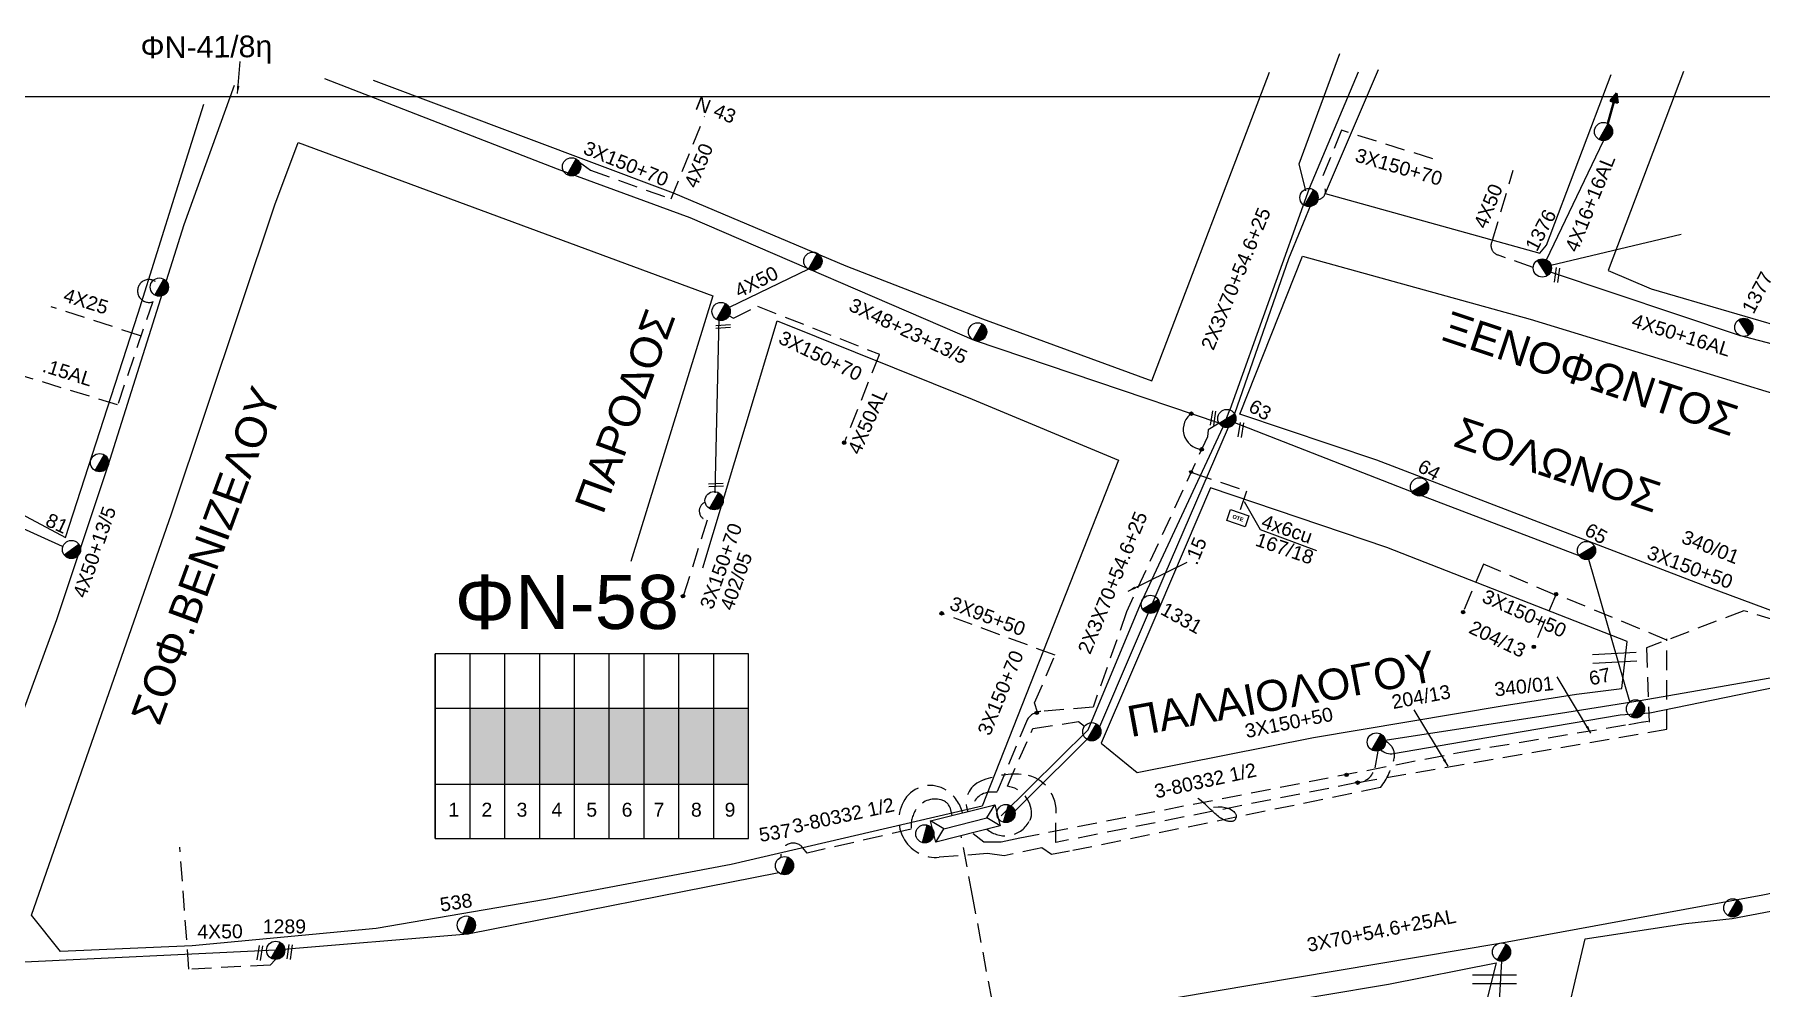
# Model space of a CAD drawing. Header units: millimetres. Extents: x 898 to 5598, y 789 to 3443.
# Drawn here: x 2600.3 to 2823.5, y 1683.8 to 1807 of the extents above; entities that cross this region are included whole.
import ezdxf
from ezdxf.enums import TextEntityAlignment as Align

# ---------------------------------------------------------------- set-up
doc = ezdxf.new("R2010")
doc.units = ezdxf.units.MM
doc.linetypes.add('DASHED', pattern=[19.05, 12.7, -6.35])
for name, color, linetype in [('Pillar OTE', 7, 'Continuous'), ('Άγνωστα', 7, 'Continuous'), ('Ασφαλειοκιβώτια Χ.Τ 9 αναχωρήσεων', 7, 'Continuous'), ('Γυμνά εναέρια ΧΤ και ΦΟΠ (3Φ)   4x50+16AL', 7, 'Continuous'), ('Εναέρια παροχή ΧΤ 4x16', 7, 'SYN_LINE'), ('Επίτονοι', 7, 'Continuous'), ('Επιγραφές - Σχήματα', 7, 'Continuous'), ('Καλώδια ΧΤ   15AL', 7, 'DASHED'), ('Καλώδια ΧΤ   3x150+50CU', 7, 'DASHED'), ('Καλώδια ΧΤ   3x150+70AL', 7, 'DASHED'), ('Καλώδια ΧΤ   3x150AL+50CU', 7, 'DASHED'), ('Καλώδια ΧΤ   3x150AL+50XLPE', 7, 'DASHED'), ('Μηχανική τομή', 7, 'Continuous'), ('Στύλος ΦΜ', 7, 'Continuous'), ('Στύλος ΦΜ @ 1', 7, 'Continuous'), ('Συνδέσεις', 7, 'Continuous'), ('Συνεστραμμένα ΧΤ   3x70+54.6+25 AL', 7, 'SYN_LINE'), ('Τομή', 7, 'Continuous'), ('Υποσταθμός εναέριος 2 στύλων', 7, 'Continuous'), ('Υποσταθμός πόλεως', 7, 'Continuous'), ('Υπόβαθρο ΔΕΗ', 7, 'Continuous'), ('Υπόγεια καλώδια Παροχών ΧΤ   4x25', 7, 'DASHED'), ('Υπόγεια καλώδια Παροχών ΧΤ   4x50AL', 7, 'DASHED'), ('Υπόγεια καλώδια Παροχών ΧΤ   4x6', 7, 'DASHED')]:
    doc.layers.add(name, color=color, linetype=linetype)
doc.styles.add('arial', font='arial.ttf')
doc.styles.get("Standard").update_dxf_attribs({"font": 'arial.ttf'})
doc.linetypes.add('SYN_LINE', pattern='A,0.5,-0.0001,["/\\/\\/\\/",Standard,S=0.1,R=0,X=0,Y=-0.05],-0.25', length=0.7501)
doc.dimstyles.new('ISO-25', dxfattribs={"dimtxt": 2.5, "dimasz": 2.5, "dimexe": 1.25, "dimexo": 0.625, "dimtad": 1, "dimtxsty": 'Standard', "dimcen": 2.5, "dimadec": 0, "dimazin": 0, "dimtfac": 1, "dimtmove": 0, "dimatfit": 3, "dimfxl": 1, "dimarcsym": 0})

# ---------------------------------------------------------------- blocks, each defined once
blk = doc.blocks.new('ΥΠΑΡΧΩΝ ΤΣΙΜΕΝΤΕΝΙΟΣ ΣΤΥΛΟΣ')
at = {"layer": 'Στύλος ΦΜ'}
blk.add_hatch(color=7, dxfattribs=at).paths.add_polyline_path([(-1.29, -2.28, 0.574793), (2.62, 0, 0.268822), (1.3, 2.27)])
at = {"layer": 'Στύλος ΦΜ', "color": 7}
blk.add_line((-1.29, -2.28), (1.3, 2.27), dxfattribs=at)
blk.add_circle((0, 0), 2.62, dxfattribs=at)
at = {"layer": 'Στύλος ΦΜ', "flags": 4}
for tag, p in [('ΑΡΙΘΜΟΣ', (-4.68, 8.05)), ('ΤΥΠΟΣ', (-4.91, 3.03))]:
    blk.add_attdef(tag, p, '', height=4, dxfattribs=at)
blk = doc.blocks.new('ΥΠΟΣΤΑΘΜΟΣ ΕΝΑΕΡΙΟΣ ΕΠΙ 2 ΣΤΥΛΩΝ')
at = {"layer": 'Υποσταθμός εναέριος 2 στύλων', "linetype": 'Continuous'}
for points in [[(-11.97, -2.11, 0.574793), (-8.45, -0.07, 0.268822), (-9.64, 1.98)], [(9.68, -2.15, 0.574793), (13.19, -0.1, 0.268822), (12.01, 1.95)]]:
    blk.add_hatch(color=256, dxfattribs=at).paths.add_polyline_path(points)
for p, q in [((-11.97, -2.11), (-9.64, 1.98)), ((9.68, -2.15), (12.01, 1.95))]:
    blk.add_line(p, q, dxfattribs=at)
for centre in [(-10.81, -0.07), (10.84, -0.1)]:
    blk.add_circle(centre, 2.36, dxfattribs=at)
at = {"layer": 'Υποσταθμός πόλεως', "linetype": 'Continuous', "ltscale": 40}
blk.add_lwpolyline([(-8.57, 2.82), (8.57, 2.82), (8.57, -2.82), (-8.57, -2.82)], close=True, dxfattribs=at)
for points in [[(-5.75, 0), (-8.57, 2.82)], [(-8.57, -2.82), (-5.75, 0)], [(-5.75, 0), (5.75, 0)], [(5.75, 0), (8.57, 2.82)], [(8.57, -2.82), (5.75, 0)]]:
    blk.add_lwpolyline(points, dxfattribs=at)
at = {"layer": 'Υποσταθμός εναέριος 2 στύλων', "ltscale": 40, "flags": 1}
for tag, p in [('ΜΕΤΑΣΧΗΜΑΤΙΣΜΟΣ', (14.09, 2.51)), ('ΙΣΧΥΣ', (14.07, -0.28)), ('ΑΡΙΘΜΟΣ', (14.19, -3))]:
    blk.add_attdef(tag, p, '', height=1.8, dxfattribs=at)
blk = doc.blocks.new('ΑΣΦΑΛΕΙΟΚΙΒΩΤΙΟ ΥΠΟΣΤΑΘΜΟΥ 9 ΑΝΑΧΩΡΗΣΕΩΝ')
at = {"layer": 'Ασφαλειοκιβώτια Χ.Τ 9 αναχωρήσεων', "ltscale": 40}
for p, q in [((-23.8, 40.36), (24.02, 40.36)), ((-9.72, 40.36), (-9.72, -40.64)), ((9.94, 40.36), (9.94, -40.64)), ((-23.8, 31.36), (24.02, 31.36)), ((-23.8, 22.36), (24.02, 22.36)), ((-23.8, 13.36), (24.02, 13.36)), ((-23.8, 4.36), (24.02, 4.36)), ((-23.8, -4.64), (24.02, -4.64)), ((-23.8, -13.64), (24.02, -13.64)), ((-23.8, -22.64), (24.02, -22.64)), ((-23.8, -31.64), (24.02, -31.64))]:
    blk.add_line(p, q, dxfattribs=at)
at = {"layer": 'Ασφαλειοκιβώτια Χ.Τ 9 αναχωρήσεων'}
blk.add_lwpolyline([(-23.8, -40.64), (24.02, -40.64), (24.02, 40.36), (-23.8, 40.36)], close=True, dxfattribs=at)
for s, p in [('1', (-18.13, 36.98)), ('2', (-18.13, 28.42)), ('3', (-18.13, 19.34)), ('4', (-18.13, 10.32)), ('5', (-18.13, 1.31)), ('6', (-18.13, -7.83)), ('7', (-18.13, -16.07)), ('8', (-18.13, -25.75)), ('9', (-18.13, -34.45))]:
    blk.add_text(s, height=3.6, rotation=270, dxfattribs=at).set_placement(p)
at = {"layer": 'Ασφαλειοκιβώτια Χ.Τ 9 αναχωρήσεων', "ltscale": 40}
for tag, height, p in [('ΟΝΟΜΑ', 5, (-0.16, 44.31)), ('ΚΕΙΜΕΝΟ 1', 2, (17.06, 35.59)), ('ΚΕΙΜΕΝΟ 2', 2, (17.06, 26.88)), ('ΚΕΙΜΕΝΟ 3', 2, (17.06, 17.69)), ('ΚΕΙΜΕΝΟ 4', 2, (17.06, 8.71)), ('ΚΕΙΜΕΝΟ 5', 2, (17.06, -0.13)), ('ΚΕΙΜΕΝΟ 6', 2, (17.06, -9.05)), ('ΚΕΙΜΕΝΟ 7', 2, (17.06, -18.13)), ('ΚΕΙΜΕΝΟ 8', 2, (17.06, -26.85)), ('ΚΕΙΜΕΝΟ 9', 2, (17.06, -35.99)), ('ΣΧ', 2, (-0.1, -42.64))]:
    blk.add_attdef(tag, text='', height=height, dxfattribs=at).set_placement(p, align=Align.MIDDLE_CENTER)
blk = doc.blocks.new('ΤΟΜΗ')
at = {"layer": 'Τομή', "ltscale": 40}
for p, q in [((-5.68, 0), (5.68, 0)), ((5.68, -2.33), (-5.68, -2.33))]:
    blk.add_line(p, q, dxfattribs=at)
blk = doc.blocks.new('ΜΗΧΑΝΙΚΗ ΤΟΜΗ')
at = {"layer": 'Μηχανική τομή', "ltscale": 40}
for p, q in [((-1.89, 0.78), (1.89, 0.78)), ((1.89, 0), (-1.89, 0))]:
    blk.add_line(p, q, dxfattribs=at)
blk = doc.blocks.new('ΕΠΙΤΟΝΟΣ')
at = {"layer": 'Επίτονοι', "lineweight": 40, "ltscale": 40}
blk.add_hatch(color=256, dxfattribs=at).paths.add_polyline_path([(-1.13, 6.47), (0, 9.1), (1.13, 6.47)])
for p, q in [((-1.13, 6.47), (0, 9.1)), ((1.13, 6.47), (-1.13, 6.47)), ((-1.13, 6.47), (0, 6.47)), ((0, 9.1), (1.13, 6.47)), ((0, 6.47), (0, 0))]:
    blk.add_line(p, q, dxfattribs=at)
blk = doc.blocks.new('_ΣΥΝΔΕΣΗ')
at = {"layer": 'Συνδέσεις', "linetype": 'SYN_LINE', "ltscale": 40}
blk.add_hatch(color=256, dxfattribs=at).paths.add_polyline_path([(0.5, -0.01, 1), (-0.5, -0.01, 1)])
at = {"layer": 'Συνδέσεις'}
blk.add_circle((0, -0.01), 0.5, dxfattribs=at)
blk = doc.blocks.new('TSONTA XT1')
at = {"ltscale": 40}
h = blk.add_hatch(color=256, dxfattribs=at)
h.dxf.hatch_style = 1
h.paths.add_polyline_path([(596, 2487.7), (597.1, 2488.8), (596, 2489.9), (594.9, 2488.8)])
blk.add_lwpolyline([(594.9, 2488.8), (596, 2489.9), (597.1, 2488.8), (596, 2487.7)], close=True, dxfattribs=at)
blk = doc.blocks.new('PILLAR ΟΤΕ')
at = {"layer": 'Pillar OTE', "ltscale": 40}
blk.add_lwpolyline([(-3.31, 2.02), (3.39, 2.02), (3.39, -1.99), (-3.31, -1.99)], close=True, dxfattribs=at)
at = {"layer": 'Pillar OTE', "insert": (-1.81, 0.71), "char_height": 1.3575, "width": 109.961, "attachment_point": 1}
blk.add_mtext('{\\fArial|b1|i0|c161|p34;OTE}', dxfattribs=at)

msp = doc.modelspace()

# ---------------------------------------------------------------- hatches: boundary and pattern name
at = {"layer": 'Ασφαλειοκιβώτια Χ.Τ 9 αναχωρήσεων', "ltscale": 40}
for color, points in [(1, [(2656.64, 1710.06), (2661.14, 1710.06), (2661.14, 1719.89), (2656.64, 1719.89)]), (6, [(2661.14, 1710.06), (2665.64, 1710.06), (2665.64, 1719.89), (2661.14, 1719.89)]), (151, [(2670.14, 1719.89), (2665.64, 1719.89), (2665.64, 1710.06), (2670.14, 1710.06)]), (85, [(2670.14, 1710.06), (2674.64, 1710.06), (2674.64, 1719.89), (2670.14, 1719.89)]), (2, [(2674.64, 1710.06), (2679.14, 1710.06), (2679.14, 1719.89), (2674.64, 1719.89)]), (133, [(2679.14, 1710.06), (2683.64, 1710.06), (2683.64, 1719.89), (2679.14, 1719.89)]), (27, [(2683.64, 1710.06), (2688.14, 1710.06), (2688.14, 1719.89), (2683.64, 1719.89)]), (62, [(2688.14, 1710.06), (2692.64, 1710.06), (2692.64, 1719.89), (2688.14, 1719.89)])]:
    msp.add_hatch(color=color, dxfattribs=at).paths.add_polyline_path(points)

# ---------------------------------------------------------------- linework, layer by layer
at = {"layer": 'Άγνωστα', "color": 151}
for points in [[(2753.47, 1756.74), (2721.87, 1767.45), (2685.11, 1783.29), (2667.95, 1789.62), (2637.87, 1801.27)], [(2700.38, 1776.67), (2690.15, 1771.71)]]:
    msp.add_lwpolyline(points, dxfattribs=at)
at = {"layer": 'Άγνωστα', "color": 27}
msp.add_lwpolyline([(2587.24, 1687.83), (2603.2, 1731.34), (2609.86, 1751.28), (2619.66, 1782.44), (2626.18, 1800.46)], dxfattribs=at)
at = {"layer": 'Άγνωστα', "color": 133, "linetype": 'DASHED', "ltscale": 0.2}
msp.add_lwpolyline([(2781.1, 1790.94), (2769.31, 1794.63), (2766.49, 1787.8)], dxfattribs=at)
at = {"layer": 'Άγνωστα', "color": 85}
msp.add_lwpolyline([(2795.8, 1777.87), (2803.17, 1793.29)], dxfattribs=at)
at = {"layer": 'Άγνωστα', "color": 133, "linetype": 'SYN_LINE', "ltscale": 20}
msp.add_lwpolyline([(2765.65, 1785.77), (2762.45, 1777.99), (2755.48, 1757.96)], dxfattribs=at)
at = {"layer": 'Άγνωστα', "color": 85, "linetype": 'SYN_LINE', "ltscale": 20}
msp.add_lwpolyline([(2796.38, 1777.19), (2813.22, 1781.18)], dxfattribs=at)
at = {"layer": 'Άγνωστα', "color": 151, "linetype": 'DASHED', "ltscale": 0.2}
msp.add_lwpolyline([(2753.47, 1756.74), (2752.07, 1755.9), (2751.97, 1754.99), (2741.51, 1732.34), (2737.18, 1720.02), (2730.41, 1719.46, 0.221521), (2728.7, 1718.48), (2724.77, 1709.02), (2723.96, 1709.02, 0.401895), (2721.48, 1706.64, -0.958628)], format="xyb", dxfattribs=at)
at = {"layer": 'Άγνωστα', "color": 133}
msp.add_lwpolyline([(2806.57, 1720.71), (2801.29, 1739.14), (2778.37, 1747.89), (2755.5, 1756.78)], dxfattribs=at)
at = {"layer": 'Άγνωστα', "color": 151, "linetype": 'DASHED', "ltscale": 0.2}
msp.add_lwpolyline([(2730, 1719.39), (2729.62, 1720.58), (2732.27, 1726.75), (2717.6, 1732.15)], dxfattribs=at)
at = {"layer": 'Άγνωστα', "color": 62, "linetype": 'SYN_LINE', "ltscale": 20}
msp.add_lwpolyline([(2834.83, 1725.53), (2807.9, 1720.82), (2798.41, 1719.35), (2774.96, 1715.72), (2775.24, 1715.48)], dxfattribs=at)
at = {"layer": 'Άγνωστα', "color": 2, "linetype": 'DASHED', "ltscale": 0.2}
msp.add_lwpolyline([(2729, 1705.36, 0.13399), (2729.23, 1706.19, 0.380147), (2726.1, 1709.79), (2729.41, 1717.28), (2735.29, 1718.15), (2736.08, 1717.55)], format="xyb", dxfattribs=at)
at = {"layer": 'Άγνωστα', "color": 62, "linetype": 'DASHED', "ltscale": 0.2}
msp.add_lwpolyline([(2775.24, 1715.48), (2775.55, 1715.2, -0.27199), (2776.11, 1713.42, -0.103562), (2774.36, 1709.61), (2734.13, 1701.38), (2731.81, 1700.96), (2730.57, 1701.82), (2725.67, 1700.81), (2723.52, 1701.09), (2717.29, 1700.6, -0.279785), (2712.8, 1702.86, -0.314472), (2713.08, 1708.4, -0.389864), (2718.21, 1709.27, -0.186651), (2720.32, 1706.35)], format="xyb", dxfattribs=at)
at = {"layer": 'Άγνωστα', "color": 27, "linetype": 'DASHED', "ltscale": 0.2}
msp.add_lwpolyline([(2773.98, 1714.34), (2773.59, 1712.18, -0.351868), (2771.38, 1710.26), (2732.35, 1702.52), (2732.41, 1706.47, 0.401531), (2727.89, 1711.33, 0.112133), (2722.68, 1710.46, 0.408154), (2720.98, 1706.52, 14.356422)], format="xyb", dxfattribs=at)
at = {"layer": 'Άγνωστα', "color": 1, "linetype": 'DASHED', "ltscale": 0.2}
msp.add_lwpolyline([(2718.96, 1706.01), (2718.8, 1706.72, 0.278457), (2717.54, 1708.03, 0.327499), (2714.28, 1706.77, 0.166459), (2713.67, 1704.23), (2700.22, 1701.15), (2699.68, 1701.83, 0.766584), (2696.82, 1700.6, -1.155929)], format="xyb", dxfattribs=at)
at = {"layer": 'Άγνωστα'}
msp.add_lwpolyline([(2752.74, 1707.1), (2753.36, 1707.13), (2753.86, 1707.11), (2754.28, 1707.06), (2754.61, 1706.97), (2754.88, 1706.87), (2755.08, 1706.75), (2755.24, 1706.63), (2755.36, 1706.52), (2755.46, 1706.41), (2755.54, 1706.32), (2755.59, 1706.24), (2755.63, 1706.17), (2755.66, 1706.1), (2755.68, 1706.04), (2755.68, 1705.97), (2755.68, 1705.9), (2755.67, 1705.83), (2755.66, 1705.76), (2755.64, 1705.68), (2755.61, 1705.61), (2755.58, 1705.54), (2755.54, 1705.48), (2755.5, 1705.42), (2755.45, 1705.36), (2755.39, 1705.32), (2755.33, 1705.29), (2755.26, 1705.26), (2755.18, 1705.24), (2755.1, 1705.23), (2755.01, 1705.23), (2754.92, 1705.23), (2754.83, 1705.24), (2754.73, 1705.25), (2754.63, 1705.27), (2754.52, 1705.29), (2754.41, 1705.32), (2754.29, 1705.36), (2754.18, 1705.41), (2754.06, 1705.46), (2753.93, 1705.52), (2753.8, 1705.6), (2753.67, 1705.68), (2753.54, 1705.77), (2753.39, 1705.88), (2753.24, 1706), (2753.09, 1706.13), (2752.92, 1706.27), (2752.74, 1706.43), (2752.56, 1706.61), (2752.36, 1706.8), (2752.15, 1707), (2751.93, 1707.2), (2751.7, 1707.42), (2751.46, 1707.63), (2751.2, 1707.85), (2750.93, 1708.07), (2750.73, 1708.22)], dxfattribs=at)
at = {"layer": 'Άγνωστα', "color": 1, "linetype": 'DASHED', "ltscale": 0.2}
msp.add_lwpolyline([(2631.5, 1687.39), (2630.81, 1686.67), (2620.28, 1686.13), (2619.12, 1701.9)], dxfattribs=at)
at = {"layer": 'Άγνωστα', "color": 1, "linetype": 'SYN_LINE', "ltscale": 20}
msp.add_lwpolyline([(2696.56, 1698.6), (2656.34, 1690.67), (2631.5, 1688.57), (2597.22, 1686.95), (2587.81, 1686.67)], dxfattribs=at)
at = {"layer": 'Άγνωστα', "color": 2, "linetype": 'DASHED', "ltscale": 0.2}
msp.add_arc((2725.79, 1706.96), 3.58, 229.3897, 333.5565, dxfattribs=at)
at = {"layer": 'Γυμνά εναέρια ΧΤ και ΦΟΠ (3Φ)   4x50+16AL', "color": 85, "ltscale": 40}
msp.add_lwpolyline([(2862.06, 1757.7), (2855.52, 1758.95), (2820.77, 1768.09), (2796.3, 1776.28)], dxfattribs=at)
at = {"layer": 'Εναέρια παροχή ΧΤ 4x16', "color": 151, "ltscale": 20}
msp.add_line((2688.8, 1770.26), (2688.3, 1747.72), dxfattribs=at)
at = {"layer": 'Επιγραφές - Σχήματα', "linetype": 'SYN_LINE', "ltscale": 20}
msp.add_lwpolyline([(2764.69, 1786.8), (2763.81, 1790.3), (2769.07, 1804.56)], dxfattribs=at)
at = {"layer": 'Επιγραφές - Σχήματα'}
msp.add_lwpolyline([(2932.69, 801.84), (2932.69, 1798.94), (924.79, 1798.94), (924.79, 801.84)], dxfattribs=at)
at = {"layer": 'Επιγραφές - Σχήματα', "color": 85, "linetype": 'DASHED', "ltscale": 0.2}
msp.add_lwpolyline([(2721.69, 1703.7), (2723.06, 1702.58), (2725.32, 1702.58), (2727.7, 1703.12), (2784.73, 1714.21), (2806.45, 1717.79), (2808.25, 1718.12)], dxfattribs=at)
at = {"layer": 'Καλώδια ΧΤ   3x150+50CU', "color": 85, "linetype": 'DASHED', "ltscale": 0.2}
msp.add_lwpolyline([(2836.91, 1727.88), (2836.39, 1727.84), (2821.3, 1732.5), (2808.74, 1727.69), (2809.06, 1718.1)], dxfattribs=at)
at = {"layer": 'Καλώδια ΧΤ   3x150+70AL', "color": 6, "ltscale": 0.2}
msp.add_lwpolyline([(2724.81, 1678.32), (2721.61, 1695.63), (2720.13, 1703.4)], dxfattribs=at)
at = {"layer": 'Καλώδια ΧΤ   3x150AL+50CU', "color": 151, "linetype": 'DASHED', "ltscale": 0.2}
msp.add_lwpolyline([(2687.28, 1744.19), (2684.23, 1734.48)], dxfattribs=at)
at = {"layer": 'Καλώδια ΧΤ   3x150AL+50CU', "color": 4, "linetype": 'DASHED', "ltscale": 0.2}
msp.add_arc((2766.13, 1786.76), 1.1, 244.5781, 70.5921, dxfattribs=at)
at = {"layer": 'Καλώδια ΧΤ   3x150AL+50CU', "color": 151, "linetype": 'DASHED', "ltscale": 0.2}
msp.add_arc((2687.5, 1745.4), 1.23, 115.6886, 259.5099, dxfattribs=at)
at = {"layer": 'Καλώδια ΧΤ   3x150AL+50XLPE', "color": 85, "linetype": 'SYN_LINE', "ltscale": 20}
msp.add_line((2808.95, 1718.18), (2808.04, 1718.03), dxfattribs=at)
at = {"layer": 'Καλώδια ΧΤ   3x150AL+50XLPE', "color": 27, "linetype": 'DASHED', "ltscale": 0.2}
for points in [[(2615.61, 1772.51), (2611.07, 1759.12), (2597.5, 1763.25)], [(2796.9, 1734.55), (2787.66, 1738.51), (2785.02, 1732.31)], [(2797.12, 1734.85), (2794.15, 1727.83)], [(2811.38, 1728.7), (2796.9, 1734.69)], [(2811.38, 1717.18), (2811.38, 1728.84)], [(2771.38, 1710.26), (2811.38, 1717.18)]]:
    msp.add_lwpolyline(points, dxfattribs=at)
at = {"layer": 'Καλώδια ΧΤ   3x150AL+50XLPE', "color": 27, "linetype": 'DASHED', "ltscale": 20}
msp.add_arc((2615.13, 1773.85), 1.48, 55.5625, 285.5046, dxfattribs=at)
at = {"layer": 'Συνεστραμμένα ΧΤ   3x70+54.6+25 AL', "color": 2, "linetype": 'SYN_LINE', "ltscale": 20}
for points in [[(2771.44, 1802.14), (2765.1, 1787.11), (2754.87, 1758.46)], [(2725.29, 1705.97), (2736.55, 1717.1), (2743.3, 1733.35), (2743.3, 1733.35), (2753.99, 1756.28), (2754.87, 1758.46)]]:
    msp.add_lwpolyline(points, dxfattribs=at)
at = {"layer": 'Συνεστραμμένα ΧΤ   3x70+54.6+25 AL', "color": 6, "ltscale": 20}
msp.add_lwpolyline([(2603.96, 1740.81), (2582.22, 1750.64), (2564.04, 1760.58)], dxfattribs=at)
at = {"layer": 'Συνεστραμμένα ΧΤ   3x70+54.6+25 AL', "color": 85, "linetype": 'SYN_LINE', "ltscale": 20}
msp.add_lwpolyline([(2754.64, 1756.19), (2746.35, 1736.91), (2738.02, 1717.46), (2727.07, 1706.55)], dxfattribs=at)
at = {"layer": 'Συνεστραμμένα ΧΤ   3x70+54.6+25 AL', "color": 27, "linetype": 'SYN_LINE', "ltscale": 20}
msp.add_lwpolyline([(2833.53, 1724.26), (2833.53, 1724.26), (2809.18, 1719.24), (2805.33, 1718.99), (2786.33, 1715.75), (2776.03, 1713.99, -0.271796), (2774.41, 1714.5)], format="xyb", dxfattribs=at)
at = {"layer": 'Συνεστραμμένα ΧΤ   3x70+54.6+25 AL', "color": 1, "ltscale": 20}
msp.add_lwpolyline([(2724.93, 1677.66), (2747.69, 1682.41), (2789.79, 1689.5), (2823.77, 1695.74), (2846.21, 1700.34), (2846.58, 1700.6)], dxfattribs=at)
at = {"layer": 'Συνεστραμμένα ΧΤ   3x70+54.6+25 AL', "color": 30, "ltscale": 20}
msp.add_lwpolyline([(2789.99, 1687.16), (2789.24, 1674.59), (2781.31, 1646.04), (2782.26, 1620.13), (2764.43, 1607.69)], dxfattribs=at)
at = {"layer": 'Συνεστραμμένα ΧΤ   3x70+54.6+25 AL', "color": 7, "ltscale": 0.2}
msp.add_arc((2751.4, 1755.93), 2.56, 122.496, 266.0591, dxfattribs=at)
at = {"layer": 'Υπόβαθρο ΔΕΗ'}
for points in [[(2813.51, 1802.22), (2803.79, 1776.5), (2809.34, 1774.13), (2829.41, 1768.27), (2845.9, 1763.46), (2855.81, 1760.27), (2873.41, 1804.84)], [(2644.1, 1801.11), (2682.88, 1786.56), (2705.21, 1777.11), (2722.88, 1770.23), (2744.78, 1762.23), (2759.97, 1802.17)], [(2774.03, 1802.47), (2767.18, 1786.44), (2794.93, 1778.72), (2795.81, 1779.78), (2804.17, 1801.87)], [(2554.9, 1797.61), (2542.72, 1774.88), (2588.4, 1750.45), (2604.33, 1741.95), (2613.74, 1770.97), (2618.65, 1786.68), (2622.2, 1798.01)], [(2603.7, 1688.4), (2599.94, 1693.1), (2618.04, 1745.02), (2631.38, 1784.99), (2634.41, 1793.07), (2688.03, 1773.22), (2677.41, 1738.84)], [(2686.73, 1738.06), (2696.36, 1770), (2721.57, 1759.86), (2740.49, 1751.97), (2722.83, 1707.22), (2690.41, 1699.68), (2666.39, 1695.14), (2644.48, 1691.41), (2620.69, 1689.13), (2603.7, 1688.4)], [(2806.24, 1728.5), (2775.16, 1740.66), (2752.37, 1748.39), (2745.7, 1732.75), (2738.23, 1715.36), (2742.87, 1711.57), (2765.67, 1716.1), (2790.09, 1720.19), (2799.69, 1721.68), (2805.55, 1722.44), (2806.24, 1728.5)], [(2800.78, 1690.04), (2813.82, 1692.02), (2819.8, 1692.69), (2833.91, 1695.34), (2827.74, 1654.15), (2823.7, 1628.65), (2784.66, 1620.25), (2794.16, 1661.94), (2800.78, 1690.04)], [(2722.9, 1675.38), (2775.37, 1684.21), (2789.29, 1686.93), (2778.56, 1644.3), (2773.17, 1617.43), (2738.46, 1610), (2713.92, 1604.26), (2708.54, 1608.99), (2714.6, 1637.97), (2719.98, 1661.73), (2722.9, 1675.38)]]:
    msp.add_lwpolyline(points, dxfattribs=at)
msp.add_lwpolyline([(2836.2, 1728.3), (2816.56, 1735.6), (2773.85, 1751.95), (2756.14, 1757.92), (2764.26, 1778.35), (2793.67, 1770.19), (2852.1, 1752.36), (2843.16, 1730.61)], close=True, dxfattribs=at)
at = {"layer": 'Υπόγεια καλώδια Παροχών ΧΤ   4x25', "color": 27, "linetype": 'DASHED', "ltscale": 0.2}
msp.add_line((2614.03, 1768.06), (2602.48, 1771.81), dxfattribs=at)
at = {"layer": 'Υπόγεια καλώδια Παροχών ΧΤ   4x50AL', "color": 151, "ltscale": 0.2}
for points in [[(2682.65, 1785.75), (2686.93, 1796.43)], [(2670.79, 1790.49), (2672.22, 1789.46), (2682.65, 1785.75)], [(2690.12, 1770.63), (2690.68, 1770.33), (2693.82, 1771.88), (2709.58, 1765.66)], [(2709.53, 1765.6), (2705, 1754.22)]]:
    msp.add_lwpolyline(points, dxfattribs=at)
at = {"layer": 'Υπόγεια καλώδια Παροχών ΧΤ   4x50AL', "color": 85, "linetype": 'DASHED', "ltscale": 0.2}
msp.add_lwpolyline([(2794.08, 1776.88), (2789.48, 1778.51, -0.484884), (2788.83, 1780.42), (2791.51, 1789.46)], format="xyb", dxfattribs=at)
at = {"layer": 'Υπόγεια καλώδια Παροχών ΧΤ   4x6', "color": 151, "linetype": 'DASHED', "ltscale": 0.2}
msp.add_lwpolyline([(2750.06, 1750.34), (2757.01, 1747.96), (2756.07, 1745.17)], dxfattribs=at)

# ---------------------------------------------------------------- block references
at = {"layer": 'Pillar OTE', "xscale": 0.375, "yscale": 0.375, "zscale": 0.375, "rotation": 341.0000000000001}
msp.add_blockref('PILLAR ΟΤΕ', (2755.87, 1744.48), dxfattribs=at)
at = {"layer": 'Ασφαλειοκιβώτια Χ.Τ 9 αναχωρήσεων', "color": 133, "ltscale": 40, "xscale": 0.5, "yscale": 0.5, "zscale": 0.5, "rotation": 90}
msp.add_blockref('ΑΣΦΑΛΕΙΟΚΙΒΩΤΙΟ ΥΠΟΣΤΑΘΜΟΥ 9 ΑΝΑΧΩΡΗΣΕΩΝ', (2672.32, 1714.92), dxfattribs=at)
at = {"layer": 'Επίτονοι', "xscale": 0.449999999999818, "yscale": 0.449999999999818, "zscale": 0.449999999999818, "rotation": 344.6714818803823}
msp.add_blockref('ΕΠΙΤΟΝΟΣ', (2803.75, 1795.49), dxfattribs=at)
at = {"layer": 'Μηχανική τομή', "xscale": 0.4999999999999992, "yscale": 0.4999999999999992, "zscale": 0.4999999999999992}
for p, rotation in [((2797.36, 1775.88), 81.4667052594302), ((2689.35, 1769.45), 183.3891776592465), ((2752.89, 1757.37), 81.4667052594302), ((2756.48, 1755.85), 81.4667052594302), ((2688.42, 1748.95), 183.3891776592465), ((2629.65, 1688.2), 81.4667052594302), ((2633.5, 1688.33), 81.4667052594302)]:
    msp.add_blockref('ΜΗΧΑΝΙΚΗ ΤΟΜΗ', p, dxfattribs=dict(at, rotation=rotation))
at = {"layer": 'Στύλος ΦΜ @ 1', "ltscale": 40, "xscale": 0.4499999999998181, "yscale": 0.4499999999998181, "zscale": 0.4499999999998181}
for p in [(2803.17, 1794.47), (2669.76, 1789.91), (2765.1, 1785.93), (2700.96, 1777.7), (2616.46, 1774.35), (2689.09, 1771.2), (2722.25, 1768.57), (2608.74, 1751.65), (2688.19, 1746.73), (2807.31, 1719.8), (2737.02, 1716.84), (2773.81, 1715.51), (2819.89, 1694.06), (2789.99, 1688.34)]:
    msp.add_blockref('ΥΠΑΡΧΩΝ ΤΣΙΜΕΝΤΕΝΙΟΣ ΣΤΥΛΟΣ', p, dxfattribs=at)
at = {"layer": 'Στύλος ΦΜ @ 1', "ltscale": 40}
ref = msp.add_blockref('ΥΠΑΡΧΩΝ ΤΣΙΜΕΝΤΕΝΙΟΣ ΣΤΥΛΟΣ', (2795.26, 1776.82), dxfattribs=dict(at, xscale=0.449999999999818, yscale=0.449999999999818, zscale=0.449999999999818, rotation=62.3696728019987))
ref.add_attrib('ΤΥΠΟΣ', '1376', (2794.55, 1778.83), dxfattribs={"layer": 'Στύλος ΦΜ', "height": 1.8, "rotation": 62.3697, "flags": 4})
ref = msp.add_blockref('ΥΠΑΡΧΩΝ ΤΣΙΜΕΝΤΕΝΙΟΣ ΣΤΥΛΟΣ', (2821.31, 1769.14), dxfattribs=dict(at, xscale=0.449999999999818, yscale=0.449999999999818, zscale=0.449999999999818, rotation=62.3696728019987))
ref.add_attrib('ΤΥΠΟΣ', '1377', (2822.56, 1770.76), dxfattribs={"layer": 'Στύλος ΦΜ', "height": 1.8, "rotation": 62.3697, "flags": 4})
ref = msp.add_blockref('ΥΠΑΡΧΩΝ ΤΣΙΜΕΝΤΕΝΙΟΣ ΣΤΥΛΟΣ', (2754.47, 1757.35), dxfattribs=dict(at, xscale=0.4499999999998181, yscale=0.4499999999998181, zscale=0.4499999999998181, rotation=330.810797906634))
ref.add_attrib('ΤΥΠΟΣ', '63', (2757.13, 1758.38), dxfattribs={"layer": 'Στύλος ΦΜ', "height": 1.8, "rotation": 330.8108, "flags": 4})
ref = msp.add_blockref('ΥΠΑΡΧΩΝ ΤΣΙΜΕΝΤΕΝΙΟΣ ΣΤΥΛΟΣ', (2779.38, 1748.51), dxfattribs=dict(at, xscale=0.4499999999998181, yscale=0.4499999999998181, zscale=0.4499999999998181, rotation=330.810797906634))
ref.add_attrib('ΤΥΠΟΣ', '64', (2778.98, 1750.61), dxfattribs={"layer": 'Στύλος ΦΜ', "height": 1.8, "rotation": 330.8108, "flags": 4})
ref = msp.add_blockref('ΥΠΑΡΧΩΝ ΤΣΙΜΕΝΤΕΝΙΟΣ ΣΤΥΛΟΣ', (2605.11, 1740.41), dxfattribs=dict(at, xscale=0.4499999999998181, yscale=0.4499999999998181, zscale=0.4499999999998181, rotation=335.0710305154657))
ref.add_attrib('ΤΥΠΟΣ', '81', (2601.59, 1743.57), dxfattribs={"layer": 'Στύλος ΦΜ', "height": 1.8, "rotation": 335.071, "flags": 4})
ref = msp.add_blockref('ΥΠΑΡΧΩΝ ΤΣΙΜΕΝΤΕΝΙΟΣ ΣΤΥΛΟΣ', (2800.97, 1740.28), dxfattribs=dict(at, xscale=0.4499999999998181, yscale=0.4499999999998181, zscale=0.4499999999998181, rotation=330.810797906634))
ref.add_attrib('ΤΥΠΟΣ', '65', (2800.57, 1742.38), dxfattribs={"layer": 'Στύλος ΦΜ', "height": 1.8, "rotation": 330.8108, "flags": 4})
ref = msp.add_blockref('ΥΠΑΡΧΩΝ ΤΣΙΜΕΝΤΕΝΙΟΣ ΣΤΥΛΟΣ', (2744.58, 1733.32), dxfattribs=dict(at, xscale=0.4499999999998181, yscale=0.4499999999998181, zscale=0.4499999999998181, rotation=330.810797906634))
ref.add_attrib('ΤΥΠΟΣ', '1331', (2745.75, 1732.13), dxfattribs={"layer": 'Στύλος ΦΜ', "height": 1.8, "rotation": 330.8108, "flags": 4})
ref = msp.add_blockref('ΥΠΑΡΧΩΝ ΤΣΙΜΕΝΤΕΝΙΟΣ ΣΤΥΛΟΣ', (2697.29, 1699.52), dxfattribs=dict(at, xscale=0.4499999999998181, yscale=0.4499999999998181, zscale=0.4499999999998181, rotation=8.724776782238973))
ref.add_attrib('ΤΥΠΟΣ', '537', (2694.14, 1702.59), dxfattribs={"layer": 'Στύλος ΦΜ', "height": 1.8, "rotation": 8.7248, "flags": 4})
ref = msp.add_blockref('ΥΠΑΡΧΩΝ ΤΣΙΜΕΝΤΕΝΙΟΣ ΣΤΥΛΟΣ', (2656.16, 1691.83), dxfattribs=dict(at, xscale=0.4499999999998181, yscale=0.4499999999998181, zscale=0.4499999999998181, rotation=8.724776782238973))
ref.add_attrib('ΤΥΠΟΣ', '538', (2652.89, 1693.56), dxfattribs={"layer": 'Στύλος ΦΜ', "height": 1.8, "rotation": 8.7248, "flags": 4})
ref = msp.add_blockref('ΥΠΑΡΧΩΝ ΤΣΙΜΕΝΤΕΝΙΟΣ ΣΤΥΛΟΣ', (2631.5, 1688.57), dxfattribs=dict(at, xscale=0.4499999999998181, yscale=0.4499999999998181, zscale=0.4499999999998181))
ref.add_attrib('ΤΥΠΟΣ', '1289', (2629.84, 1690.76), dxfattribs={"layer": 'Στύλος ΦΜ', "height": 1.8, "flags": 4})
at = {"layer": 'Συνδέσεις', "xscale": 0.4499999999999886, "yscale": 0.4499999999999886, "zscale": 0.4499999999999886}
for p in [(2749.89, 1757.98), (2705, 1754.23), (2751.22, 1753.37), (2684.16, 1734.37), (2797.04, 1734.64), (2717.6, 1732.16), (2785.02, 1732.32), (2794.16, 1727.83), (2729.89, 1719.3), (2769.94, 1711.26), (2771.38, 1710.26)]:
    msp.add_blockref('_ΣΥΝΔΕΣΗ', p, dxfattribs=at)
at = {"layer": 'Συνδέσεις', "xscale": 0.2, "yscale": 0.2, "zscale": 0.2, "rotation": 335.7197469966089}
msp.add_blockref('TSONTA XT1', (2436.53, 1345.72), dxfattribs=at)
at = {"layer": 'Τομή'}
for p, xscale, yscale, zscale, rotation in [((2804.57, 1726.99), 0.5, 0.5, 0.5, 3.106713549401514), ((2789.09, 1685.4), 0.4999999999999999, 0.4999999999999999, 0.4999999999999999, 0.2493806667356707)]:
    msp.add_blockref('ΤΟΜΗ', p, dxfattribs=dict(at, xscale=xscale, yscale=yscale, zscale=zscale, rotation=rotation))
at = {"layer": 'Υποσταθμός εναέριος 2 στύλων', "xscale": 0.5, "yscale": 0.5, "zscale": 0.5, "rotation": 14.14670649234599}
msp.add_blockref('ΥΠΟΣΤΑΘΜΟΣ ΕΝΑΕΡΙΟΣ ΕΠΙ 2 ΣΤΥΛΩΝ', (2720.66, 1704.99), dxfattribs=at)

# ---------------------------------------------------------------- texts
at = {"ltscale": 40, "char_height": 4, "attachment_point": 1, "style": 'arial'}
for s, insert, width, rotation in [('ΠΑΡΟΔΟΣ', (2670.06, 1746.19), 89.0153, 69.891), ('ΞENOΦΩNTOΣ', (2783.35, 1771.35), 94.4586, 341.5866), ('ΣΟΦ.ΒΕΝΙΖΕΛΟΥ', (2612.73, 1718.83), 94.4586, 69.891), ('ΣΟΛΩΝΟΣ', (2784.81, 1757.64), 94.4586, 341.5866), ('ΠΑΛΑΙΟΛΟΓΟΥ', (2741.32, 1720.07), 94.4586, 10.4546)]:
    msp.add_mtext(s, dxfattribs=dict(at, insert=insert, width=width, rotation=rotation))
at = {"ltscale": 40, "insert": (2654.65, 1737.13), "char_height": 7, "width": 94.4586, "attachment_point": 1, "style": 'arial'}
msp.add_mtext('ΦN-58', dxfattribs=at)
at = {"layer": 'Άγνωστα', "ltscale": 40, "attachment_point": 1, "style": 'arial'}
for s, insert, char_height, width, rotation in [('ΦΝ-41/8η', (2614.02, 1806.74), 2.8, 7.1535, 0.5869), ('N 43', (2686.27, 1799.09), 1.8, 11.3386, 338.3544), ('3X150+70', (2671.81, 1793.31), 1.8, 31.6072, 337.9232), ('4X50', (2684.25, 1787.69), 1.8, 31.6072, 67.9642), ('3X150+70', (2771.43, 1792.36), 1.8, 31.6072, 343.9248), ('4X16+16AL', (2798.12, 1779.41), 1.8, 31.6072, 67.9642), ('4X50', (2786.32, 1782.45), 1.8, 31.6072, 67.9642), ('2X3X70+54.6+25', (2751.07, 1766.74), 1.8, 31.6072, 67.5696), ('4X50', (2690.62, 1774.53), 1.8, 31.6072, 26.6634), ('3X48+23+13/5', (2706.22, 1773.02), 1.8, 31.6072, 334.6911), ('3X150+70', (2697.15, 1768.79), 1.8, 31.6072, 334.1326), ('4X50+13/5', (2605.24, 1734.6), 1.8, 31.6072, 71.0558), ('2X3X70+54.6+25', (2735.14, 1727.43), 1.8, 31.6072, 67.5696), ('3X150+70', (2686.3, 1733.14), 1.8, 31.6072, 70.4344), ('340/01', (2813.77, 1742.99), 1.8, 11.3386, 338.3544), ('.15', (2748.94, 1738.97), 1.8, 31.6072, 67.5696), ('3X150+50', (2809.27, 1740.98), 1.8, 31.6072, 339.6155), ('402/05', (2688.9, 1732.99), 1.8, 31.6072, 70.4344), ('3X95+50', (2719.13, 1734.41), 1.8, 31.6072, 339.4605), ('3X150+50', (2788.05, 1735.33), 1.8, 31.6072, 335.8378), ('204/13', (2786.4, 1731.31), 1.8, 11.3386, 334.4282), ('3X150+70', (2722.18, 1716.89), 1.8, 31.6072, 67.5004), ('67', (2801.13, 1724.57), 1.8, 31.6072, 12.3829), ('204/13', (2775.64, 1721.54), 1.8, 11.3386, 10.67), ('340/01', (2788.98, 1723.2), 1.8, 11.3386, 6.2444), ('3X150+50', (2756.67, 1717.78), 1.8, 31.6072, 11.3638), ('3-80332 1/2', (2744.95, 1709.97), 1.8, 31.6072, 12.3829), ('3-80332 1/2', (2698.14, 1705.46), 1.8, 31.6072, 12.3829), ('4X50', (2621.37, 1691.88), 1.8, 31.6072, 0.5637)]:
    msp.add_mtext(s, dxfattribs=dict(at, insert=insert, char_height=char_height, width=width, rotation=rotation))
at = {"layer": 'Γυμνά εναέρια ΧΤ και ΦΟΠ (3Φ)   4x50+16AL', "ltscale": 40, "insert": (2807.2, 1770.98), "char_height": 1.8, "width": 31.6072, "attachment_point": 1, "rotation": 342.6777, "style": 'arial'}
msp.add_mtext('4X50+16AL', dxfattribs=at)
at = {"layer": 'Καλώδια ΧΤ   15AL', "ltscale": 0.2, "insert": (2601.76, 1765.16), "char_height": 1.8, "width": 31.6072, "attachment_point": 1, "rotation": 342.5636, "style": 'arial'}
msp.add_mtext('.15AL', dxfattribs=at)
at = {"layer": 'Συνεστραμμένα ΧΤ   3x70+54.6+25 AL', "ltscale": 20, "insert": (2764.69, 1690.12), "char_height": 1.8, "width": 31.6072, "attachment_point": 1, "rotation": 11.228, "style": 'arial'}
msp.add_mtext('3X70+54.6+25AL', dxfattribs=at)
at = {"layer": 'Υπόγεια καλώδια Παροχών ΧΤ   4x25', "ltscale": 0.2, "insert": (2604.46, 1774.26), "char_height": 1.8, "width": 31.6072, "attachment_point": 1, "rotation": 342.5636, "style": 'arial'}
msp.add_mtext('4X25', dxfattribs=at)
at = {"layer": 'Υπόγεια καλώδια Παροχών ΧΤ   4x50AL', "ltscale": 0.2, "insert": (2705.38, 1753.28), "char_height": 1.8, "width": 31.6072, "attachment_point": 1, "rotation": 66.1023, "style": 'arial'}
msp.add_mtext('4X50AL', dxfattribs=at)
at = {"layer": 'Υπόγεια καλώδια Παροχών ΧΤ   4x50AL', "color": 7, "ltscale": 0.2, "char_height": 1.8, "attachment_point": 1, "rotation": 341}
for s, insert in [('4x6cu', (2759.39, 1745.01)), ('167/18', (2758.62, 1742.65))]:
    msp.add_mtext_dynamic_manual_height_columns(s, width=1.8, gutter_width=12.5, heights=[0.118], dxfattribs=dict(at, insert=insert))

# ---------------------------------------------------------------- leaders
at = {"layer": 'Επιγραφές - Σχήματα', "ltscale": 40}
for points in [[(2626.58, 1799.37), (2626.92, 1803.52)], [(2741.7, 1735.03), (2749.34, 1738.77)], [(2801.55, 1716.65), (2797.19, 1723.95)], [(2783.07, 1712.37), (2778.71, 1719.66)]]:
    msp.add_leader(points, dimstyle='ISO-25', override={"dimasz": 1, "dimtad": 0}, dxfattribs=at)
at = {"layer": 'Επιγραφές - Σχήματα'}
msp.add_leader([(2756.7, 1746.62), (2758.8, 1743), (2766.05, 1740.28)], dimstyle='ISO-25', override={"dimasz": 0.5, "dimgap": 0.625, "dimtad": 0}, dxfattribs=at)

doc.saveas('drawing.dxf')
